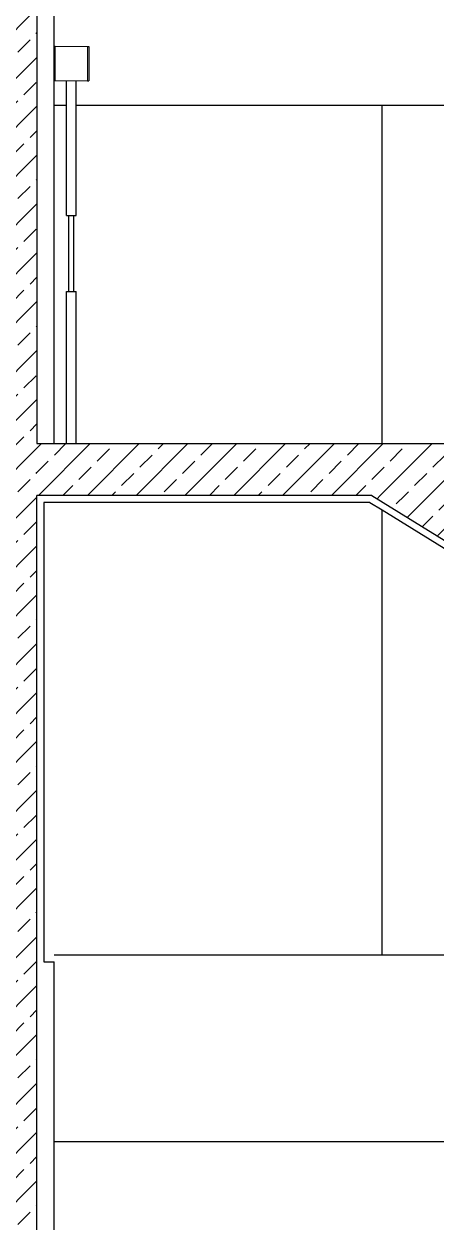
# Model space of a CAD drawing. Header units: millimetres. Extents: x 2232 to 85269, y -3593 to 5869.
# Drawn here: x 76813 to 76932.4, y 2332.4 to 2679.2 of the extents above; entities that cross this region are included whole.
import ezdxf

# ---------------------------------------------------------------- set-up
doc = ezdxf.new("R2010")
doc.units = ezdxf.units.MM
doc.layers.add('Standart', color=7, linetype='Continuous')
pattern_1 = [(45, (0, 0), (-7.07107, 7.07107), []), (45, (7.071, 0), (-7.07107, 7.07107), [5, -2.5])]

# ---------------------------------------------------------------- blocks, each defined once
blk = doc.blocks.new('IDE567Entity8340')
at = {"layer": 'Standart', "linetype": 'Continuous', "lineweight": -3}
h = blk.add_hatch(dxfattribs=at)
h.set_pattern_fill('ANSI33', color=171, scale=40, style=0)
h.set_pattern_definition(pattern_1)
h.paths.add_polyline_path([(785, 450), (760, 450), (760, 750), (785, 750)])
blk = doc.blocks.new('IDE567Entity8344')
at = {"layer": 'Standart', "linetype": 'Continuous', "lineweight": -3}
h = blk.add_hatch(dxfattribs=at)
h.set_pattern_fill('ANSI33', color=171, scale=40, style=0)
h.set_pattern_definition(pattern_1)
h.paths.add_polyline_path([(909, 568.33), (882, 585), (909, 585)])
blk = doc.blocks.new('IDE567Entity8345')
at = {"layer": 'Standart', "linetype": 'Continuous', "lineweight": -3}
h = blk.add_hatch(dxfattribs=at)
h.set_pattern_fill('ANSI33', color=171, scale=40, style=0)
h.set_pattern_definition(pattern_1)
h.paths.add_polyline_path([(909, 585), (785, 585), (785, 600), (909, 600)])
blk = doc.blocks.new('IDE567Entity8346')
at = {"layer": 'Standart', "linetype": 'Continuous', "lineweight": -3}
h = blk.add_hatch(dxfattribs=at)
h.set_pattern_fill('ANSI33', color=171, scale=40, style=0)
h.set_pattern_definition(pattern_1)
h.paths.add_polyline_path([(785, 50), (760, 50), (760, 450), (785, 450)])
blk = doc.blocks.new('IDE567Entity8716')
at = {"layer": 'Standart', "color": 159, "linetype": 'Continuous', "lineweight": -3}
blk.add_lwpolyline([(790, 698), (793.59, 698)], dxfattribs=at)
blk = doc.blocks.new('IDE567Entity8717')
at = {"layer": 'Standart', "color": 159, "linetype": 'Continuous', "lineweight": -3}
blk.add_lwpolyline([(796.41, 698), (885, 698)], dxfattribs=at)
blk = doc.blocks.new('IDE567Entity8741')
at = {"layer": 'Standart', "color": 159, "linetype": 'Continuous', "lineweight": -3}
blk.add_lwpolyline([(885, 452), (885, 580.8)], dxfattribs=at)
blk = doc.blocks.new('IDE567Entity8742')
at = {"layer": 'Standart', "color": 159, "linetype": 'Continuous', "lineweight": -3}
blk.add_lwpolyline([(885, 600), (885, 698)], dxfattribs=at)
blk = doc.blocks.new('IDE567Entity8854')
at = {"layer": 'Standart', "color": 134, "linetype": 'Continuous', "lineweight": -3}
blk.add_lwpolyline([(793.59, 600), (793.59, 644)], dxfattribs=at)
blk = doc.blocks.new('IDE567Entity8855')
at = {"layer": 'Standart', "color": 134, "linetype": 'Continuous', "lineweight": -3}
blk.add_lwpolyline([(794.29, 644), (794.29, 666)], dxfattribs=at)
blk = doc.blocks.new('IDE567Entity8856')
at = {"layer": 'Standart', "color": 134, "linetype": 'Continuous', "lineweight": -3}
blk.add_lwpolyline([(793.59, 666), (793.59, 705)], dxfattribs=at)
blk = doc.blocks.new('IDE567Entity8857')
at = {"layer": 'Standart', "color": 134, "linetype": 'Continuous', "lineweight": -3}
blk.add_lwpolyline([(793.59, 644), (794.29, 644)], dxfattribs=at)
blk = doc.blocks.new('IDE567Entity8858')
at = {"layer": 'Standart', "color": 134, "linetype": 'Continuous', "lineweight": -3}
blk.add_lwpolyline([(796.41, 600), (796.41, 644)], dxfattribs=at)
blk = doc.blocks.new('IDE567Entity8859')
at = {"layer": 'Standart', "color": 134, "linetype": 'Continuous', "lineweight": -3}
blk.add_lwpolyline([(795.71, 644), (795.71, 666)], dxfattribs=at)
blk = doc.blocks.new('IDE567Entity8860')
at = {"layer": 'Standart', "color": 134, "linetype": 'Continuous', "lineweight": -3}
blk.add_lwpolyline([(793.59, 666), (794.29, 666)], dxfattribs=at)
blk = doc.blocks.new('IDE567Entity8861')
at = {"layer": 'Standart', "color": 134, "linetype": 'Continuous', "lineweight": -3}
blk.add_lwpolyline([(796.41, 666), (796.41, 705)], dxfattribs=at)
blk = doc.blocks.new('IDE567Entity8862')
at = {"layer": 'Standart', "color": 134, "linetype": 'Continuous', "lineweight": -3}
blk.add_lwpolyline([(790.32, 705), (790, 705)], dxfattribs=at)
blk = doc.blocks.new('IDE567Entity8863')
at = {"layer": 'Standart', "color": 134, "linetype": 'Continuous', "lineweight": -3}
blk.add_lwpolyline([(799.67, 705), (800, 705)], dxfattribs=at)
blk = doc.blocks.new('IDE567Entity8864')
at = {"layer": 'Standart', "color": 134, "linetype": 'Continuous', "lineweight": -3}
blk.add_lwpolyline([(799.67, 715), (800, 715)], dxfattribs=at)
blk = doc.blocks.new('IDE567Entity8865')
at = {"layer": 'Standart', "color": 134, "linetype": 'Continuous', "lineweight": -3}
blk.add_lwpolyline([(800, 715), (800, 705)], dxfattribs=at)
blk = doc.blocks.new('IDE567Entity8866')
at = {"layer": 'Standart', "color": 134, "linetype": 'Continuous', "lineweight": -3}
blk.add_lwpolyline([(790.32, 715), (790, 715)], dxfattribs=at)
blk = doc.blocks.new('IDE567Entity8884')
at = {"layer": 'Standart', "color": 159, "linetype": 'Continuous', "lineweight": -3}
blk.add_lwpolyline([(790, 452), (885, 452)], dxfattribs=at)
blk = doc.blocks.new('IDE567Entity8885')
at = {"layer": 'Standart', "color": 159, "linetype": 'Continuous', "lineweight": -3}
blk.add_lwpolyline([(790, 398), (1313, 398)], dxfattribs=at)
blk = doc.blocks.new('IDE567Entity9383')
at = {"layer": 'Standart', "color": 159, "linetype": 'Continuous', "lineweight": -3}
blk.add_lwpolyline([(785, 750), (785, 600)], dxfattribs=at)
blk = doc.blocks.new('IDE567Entity9440')
at = {"layer": 'Standart', "color": 159, "linetype": 'Continuous', "lineweight": -3}
blk.add_lwpolyline([(785, 241.29), (785, 585)], dxfattribs=at)
blk = doc.blocks.new('IDE567Entity9470')
at = {"layer": 'Standart', "color": 159, "linetype": 'Continuous', "lineweight": -3}
blk.add_lwpolyline([(882, 585), (1125, 435)], dxfattribs=at)
blk = doc.blocks.new('IDE567Entity9474')
at = {"layer": 'Standart', "color": 159, "linetype": 'Continuous', "lineweight": -3}
blk.add_lwpolyline([(785, 600), (790, 600)], dxfattribs=at)
blk = doc.blocks.new('IDE567Entity9650')
at = {"layer": 'Standart', "color": 159, "linetype": 'Continuous', "lineweight": -3}
blk.add_lwpolyline([(882, 585), (785, 585)], dxfattribs=at)
blk = doc.blocks.new('IDE567Entity9749')
at = {"layer": 'Standart', "color": 163, "linetype": 'Continuous', "lineweight": 5}
blk.add_lwpolyline([(790.32, 705), (793.59, 705)], dxfattribs=at)
blk = doc.blocks.new('IDE567Entity9750')
at = {"layer": 'Standart', "color": 163, "linetype": 'Continuous', "lineweight": 5}
blk.add_lwpolyline([(790.32, 705), (790.32, 715)], dxfattribs=at)
blk = doc.blocks.new('IDE567Entity9751')
at = {"layer": 'Standart', "color": 163, "linetype": 'Continuous', "lineweight": 5}
blk.add_lwpolyline([(790.32, 715), (799.67, 715)], dxfattribs=at)
blk = doc.blocks.new('IDE567Entity9752')
at = {"layer": 'Standart', "color": 163, "linetype": 'Continuous', "lineweight": 5}
blk.add_lwpolyline([(799.67, 715), (799.67, 705)], dxfattribs=at)
blk = doc.blocks.new('IDE567Entity9951')
at = {"layer": 'Standart', "color": 11, "linetype": 'Continuous', "lineweight": -3}
blk.add_lwpolyline([(790, 600), (790, 705)], dxfattribs=at)
blk = doc.blocks.new('IDE567Entity9952')
at = {"layer": 'Standart', "color": 11, "linetype": 'Continuous', "lineweight": -3}
blk.add_lwpolyline([(790, 705), (790, 715)], dxfattribs=at)
blk = doc.blocks.new('IDE567Entity9953')
at = {"layer": 'Standart', "color": 11, "linetype": 'Continuous', "lineweight": -3}
blk.add_lwpolyline([(790, 715), (790, 750)], dxfattribs=at)
blk = doc.blocks.new('IDE567Entity9983')
at = {"layer": 'Standart', "color": 11, "linetype": 'Continuous', "lineweight": -3}
blk.add_lwpolyline([(885, 580.8), (995, 512.9)], dxfattribs=at)
blk = doc.blocks.new('IDE567Entity9984')
at = {"layer": 'Standart', "color": 11, "linetype": 'Continuous', "lineweight": -3}
blk.add_lwpolyline([(881.43, 583), (885, 580.8)], dxfattribs=at)
blk = doc.blocks.new('IDE567Entity9985')
at = {"layer": 'Standart', "color": 11, "linetype": 'Continuous', "lineweight": -3}
blk.add_lwpolyline([(881.43, 583), (787, 583)], dxfattribs=at)
blk = doc.blocks.new('IDE567Entity9986')
at = {"layer": 'Standart', "color": 11, "linetype": 'Continuous', "lineweight": -3}
blk.add_lwpolyline([(787, 583), (787, 450)], dxfattribs=at)
blk = doc.blocks.new('IDE567Entity9987')
at = {"layer": 'Standart', "color": 11, "linetype": 'Continuous', "lineweight": -3}
blk.add_lwpolyline([(787, 450), (790, 450)], dxfattribs=at)
blk = doc.blocks.new('IDE567Entity9988')
at = {"layer": 'Standart', "color": 11, "linetype": 'Continuous', "lineweight": -3}
blk.add_lwpolyline([(790, 241.29), (790, 450)], dxfattribs=at)
blk = doc.blocks.new('IDE567Entity10276')
at = {"layer": 'Standart', "color": 159, "linetype": 'Continuous', "lineweight": -3}
blk.add_lwpolyline([(885, 698), (907.59, 698)], dxfattribs=at)
blk = doc.blocks.new('IDE567Entity10370')
at = {"layer": 'Standart', "color": 134, "linetype": 'Continuous', "lineweight": -3}
blk.add_lwpolyline([(794.29, 644), (795.71, 644)], dxfattribs=at)
blk = doc.blocks.new('IDE567Entity10371')
at = {"layer": 'Standart', "color": 134, "linetype": 'Continuous', "lineweight": -3}
blk.add_lwpolyline([(795.71, 644), (796.41, 644)], dxfattribs=at)
blk = doc.blocks.new('IDE567Entity10372')
at = {"layer": 'Standart', "color": 134, "linetype": 'Continuous', "lineweight": -3}
blk.add_lwpolyline([(794.29, 666), (795.71, 666)], dxfattribs=at)
blk = doc.blocks.new('IDE567Entity10373')
at = {"layer": 'Standart', "color": 134, "linetype": 'Continuous', "lineweight": -3}
blk.add_lwpolyline([(795.71, 666), (796.41, 666)], dxfattribs=at)
blk = doc.blocks.new('IDE567Entity10374')
at = {"layer": 'Standart', "color": 159, "linetype": 'Continuous', "lineweight": -3}
blk.add_lwpolyline([(885, 452), (995, 452)], dxfattribs=at)
blk = doc.blocks.new('IDE567Entity10774')
at = {"layer": 'Standart', "color": 159, "linetype": 'Continuous', "lineweight": -3}
blk.add_lwpolyline([(790, 600), (793.59, 600)], dxfattribs=at)
blk = doc.blocks.new('IDE567Entity10775')
at = {"layer": 'Standart', "color": 159, "linetype": 'Continuous', "lineweight": -3}
blk.add_lwpolyline([(793.59, 600), (796.41, 600)], dxfattribs=at)
blk = doc.blocks.new('IDE567Entity10776')
at = {"layer": 'Standart', "color": 159, "linetype": 'Continuous', "lineweight": -3}
blk.add_lwpolyline([(796.41, 600), (885, 600)], dxfattribs=at)
blk = doc.blocks.new('IDE567Entity10777')
at = {"layer": 'Standart', "color": 159, "linetype": 'Continuous', "lineweight": -3}
blk.add_lwpolyline([(885, 600), (907.59, 600)], dxfattribs=at)
blk = doc.blocks.new('IDE567Entity10904')
at = {"layer": 'Standart', "color": 163, "linetype": 'Continuous', "lineweight": 5}
blk.add_lwpolyline([(793.59, 705), (796.41, 705)], dxfattribs=at)
blk = doc.blocks.new('IDE567Entity10905')
at = {"layer": 'Standart', "color": 163, "linetype": 'Continuous', "lineweight": 5}
blk.add_lwpolyline([(796.41, 705), (799.67, 705)], dxfattribs=at)

msp = doc.modelspace()

# ---------------------------------------------------------------- block references
at = {"layer": 'Standart'}
for name in ['IDE567Entity8340', 'IDE567Entity9383', 'IDE567Entity9953', 'IDE567Entity8866', 'IDE567Entity9952', 'IDE567Entity9750', 'IDE567Entity9751', 'IDE567Entity8864', 'IDE567Entity9752', 'IDE567Entity8865', 'IDE567Entity8862', 'IDE567Entity9951', 'IDE567Entity9749', 'IDE567Entity8856', 'IDE567Entity10904', 'IDE567Entity8861', 'IDE567Entity10905', 'IDE567Entity8863', 'IDE567Entity8716', 'IDE567Entity8717', 'IDE567Entity8742', 'IDE567Entity10276', 'IDE567Entity8860', 'IDE567Entity8855', 'IDE567Entity10372', 'IDE567Entity8859', 'IDE567Entity10373', 'IDE567Entity8854', 'IDE567Entity8857', 'IDE567Entity10370', 'IDE567Entity10371', 'IDE567Entity8858', 'IDE567Entity8345', 'IDE567Entity9474', 'IDE567Entity10774', 'IDE567Entity10775', 'IDE567Entity10776', 'IDE567Entity10777', 'IDE567Entity9440', 'IDE567Entity9650', 'IDE567Entity8344', 'IDE567Entity9470', 'IDE567Entity9985', 'IDE567Entity9986', 'IDE567Entity9984', 'IDE567Entity8741', 'IDE567Entity9983', 'IDE567Entity8346', 'IDE567Entity9987', 'IDE567Entity8884', 'IDE567Entity9988', 'IDE567Entity10374', 'IDE567Entity8885']:
    msp.add_blockref(name, (76031.79, 1957.74), dxfattribs=at)

doc.saveas('drawing.dxf')
